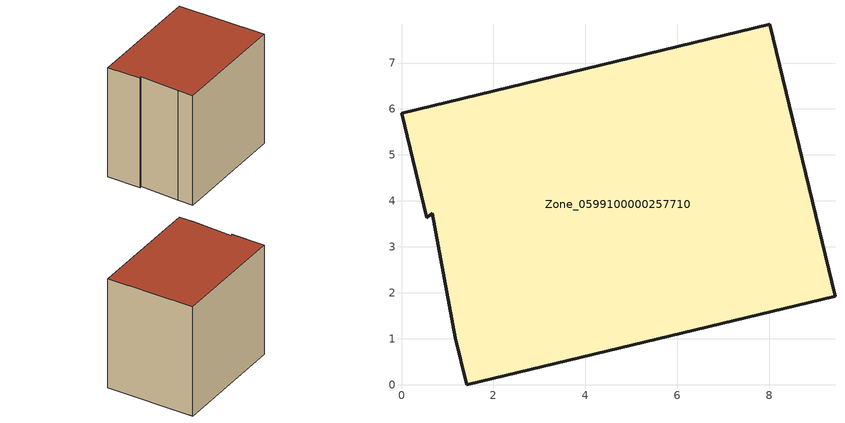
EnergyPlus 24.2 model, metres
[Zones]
Zone_0599100000257710
 floor ground (C_G): 1.42,0 1.17,1.03 0.67,3.73 0.55,3.64 0,5.91 8.01,7.84 9.43,1.93 z0
 wall outside (C_F): 1.42,0 9.43,1.93 8.01,7.84 0,5.91 0.55,3.64 0.67,3.73 1.17,1.03 1.42,0 z0:7.83
 roof outside (C_R): 1.17,1.03 1.42,0 9.43,1.93 8.01,7.84 0,5.91 0.55,3.64 0.67,3.73 z7.83
[BUILDING]
Pand.0599100000257710: North Axis=0; Terrain=City; Loads Convergence Tolerance Value=0.04; Temperature Convergence Tolerance Value=0.4; Solar Distribution=FullExterior; Maximum Number of Warmup Days=25; Minimum Number of Warmup Days=1
[Site:Location]
Rotterdam.The.Hague.AP_ZH_NLD Design_Conditions: Latitude=51.96; Longitude=4.45; Time Zone=1; Elevation=-4.5
[SITE:GROUNDTEMPERATURE:BUILDINGSURFACE]
18, 18, 18, 18, 18, 18, 18, 18, 18, 18, 18, 18
[MATERIAL] Thermal Absorptance=0.9; Solar Absorptance=0.7; Visible Absorptance=0.7
Name | Roughness | Thickness | Conductivity | Density | Specific Heat
G.TI.1965-1974 | MediumSmooth | 0.15 | 0.882353 | 540 | 1210
F.TI.1965-1974 | Rough | 0.3 | 0.697674 | 1920 | 840
R.TI.1965-1974 | MediumRough | 0.2 | 0.232558 | 1500 | 1000
[CONSTRUCTION]
C_G: G.TI.1965-1974
C_F: F.TI.1965-1974
C_R: R.TI.1965-1974
[ZONE]
Zone_0599100000257710: Type=1; Multiplier=1; Ceiling Height=Autocalculate; Volume=Autocalculate; Floor Area=autocalculate; Part of Total Floor Area=Yes
[ZONEINFILTRATION:DESIGNFLOWRATE]
Infil_Zone_0599100000257710: Zone or ZoneList or Space or SpaceList=Zone_0599100000257710; Schedule=AlwaysOn; Design Flow Rate Calculation Method=Flow/Area; Flow Rate per Floor Area=0.003; Constant Term Coefficient=1; Temperature Term Coefficient=0; Velocity Term Coefficient=0; Velocity Squared Term Coefficient=0
[HVACTEMPLATE:ZONE:IDEALLOADSAIRSYSTEM]
Zone_0599100000257710: Maximum Heating Supply Air Temperature=50; Minimum Cooling Supply Air Temperature=13; Maximum Heating Supply Air Humidity Ratio=0.0156; Minimum Cooling Supply Air Humidity Ratio=0.0077; Heating Limit=NoLimit; Cooling Limit=NoLimit; Dehumidification Control Type=ConstantSensibleHeatRatio; Cooling Sensible Heat Ratio=0.7; Dehumidification Setpoint=60; Humidification Control Type=None; Humidification Setpoint=30; Outdoor Air Method=None; Outdoor Air Flow Rate per Person=0.00944; Outdoor Air Flow Rate per Zone Floor Area=0; Outdoor Air Flow Rate per Zone=0; Demand Controlled Ventilation Type=None; Outdoor Air Economizer Type=NoEconomizer; Heat Recovery Type=None; Sensible Heat Recovery Effectiveness=0.7; Latent Heat Recovery Effectiveness=0.65
[ZONECONTROL:THERMOSTAT]
ThermostatControl_Zone_0599100000257710: Zone or ZoneList=Zone_0599100000257710; Control Type Schedule=DualSetpointControlType; Control 1=Thermostat_Zone_0599100000257710; Temperature Difference Between Cutout And Setpoint=0
[THERMOSTATSETPOINT:DUALSETPOINT]
Thermostat_Zone_0599100000257710: Heating Setpoint Temperature Schedule=HeatingSetpoint_Zone_0599100000257710; Cooling Setpoint Temperature Schedule=CoolingSetpoint_Zone_0599100000257710
[SCHEDULE:COMPACT]
HeatingSetpoint_Zone_0599100000257710: Through: 12/31, For: AllDays, Until: 24:00, 21
CoolingSetpoint_Zone_0599100000257710: Through: 12/31, For: AllDays, Until: 24:00, 24
DualSetpointControlType: Through: 12/31, For: AllDays, Until: 24:00, 4
AlwaysOn: Through: 12/31, For: AllDays, Until: 24:00, 1
